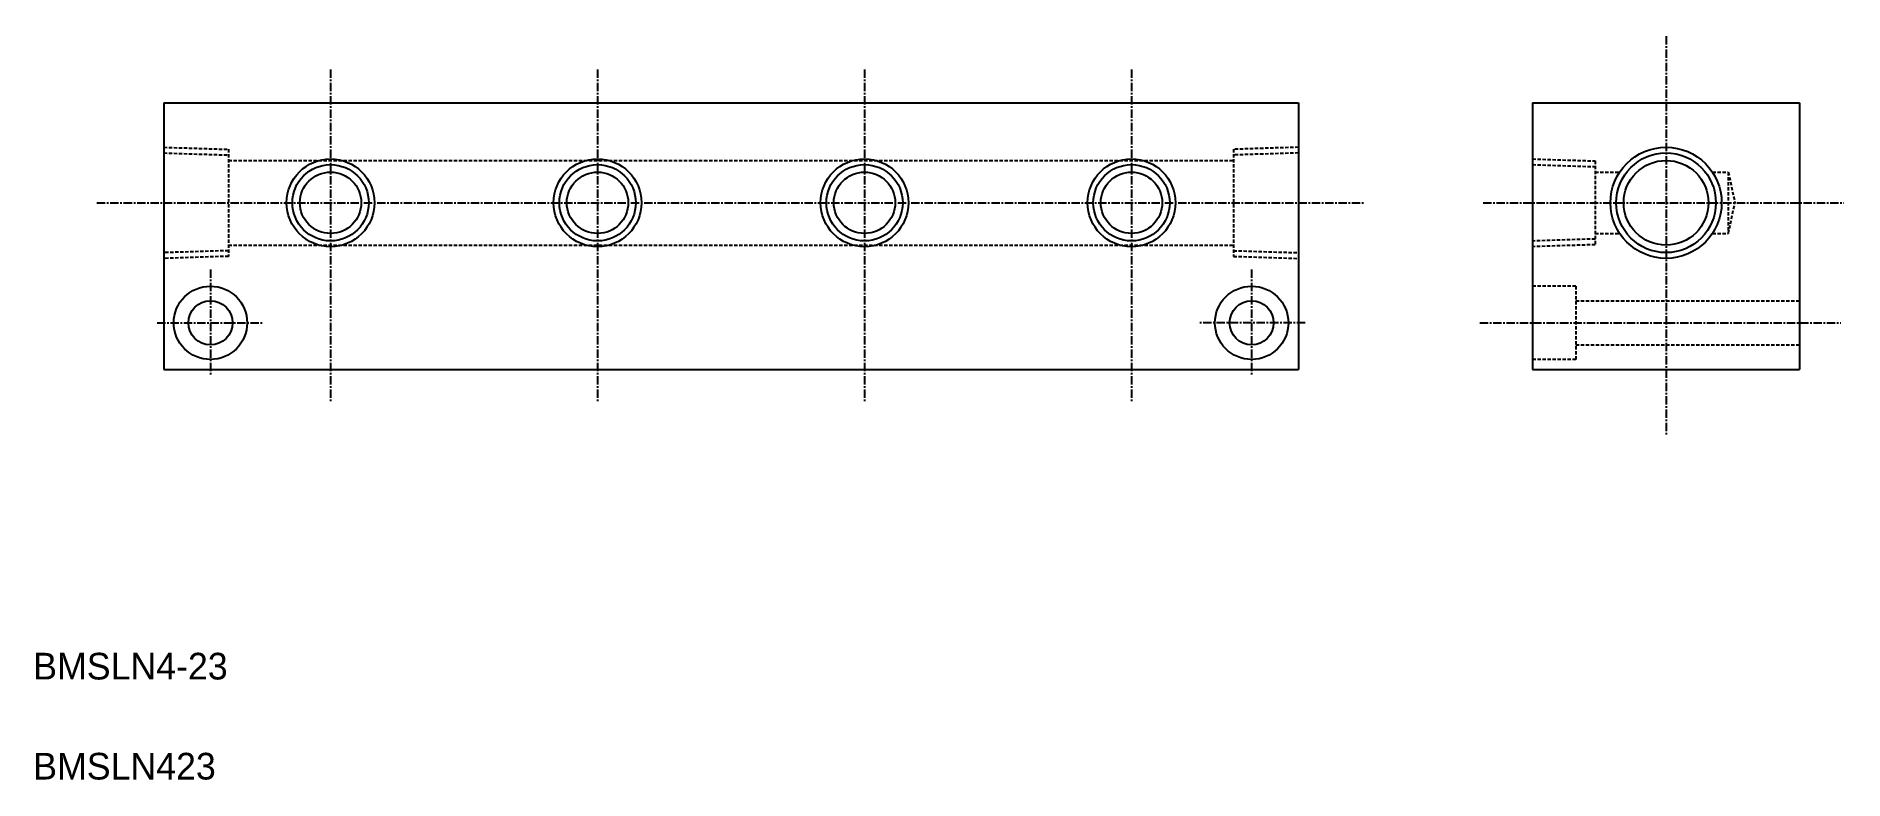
# Model space of a CAD drawing. Extents: x 677 to 948, y 142 to 253.
import ezdxf

# ---------------------------------------------------------------- set-up
doc = ezdxf.new("R2010")
doc.units = 0
doc.linetypes.add('CENTER', pattern=[2, 1.25, -0.25, 0.25, -0.25])
doc.linetypes.add('DASHED', pattern=[0.75, 0.5, -0.25])
doc.layers.get('0').update_dxf_attribs({"linetype": 'CONTINUOUS'})
doc.layers.add('CENTER', color=1, linetype='CENTER')

msp = doc.modelspace()

# ---------------------------------------------------------------- linework, layer by layer
at = {"color": 7, "linetype": 'CONTINUOUS'}
for p, q in [((695.95, 243.13), (865.95, 243.13)), ((695.95, 243.13), (695.95, 203.13)), ((865.95, 243.13), (865.95, 203.13)), ((901.04, 243.13), (901.04, 203.13)), ((901.04, 243.13), (941.04, 243.13)), ((941.04, 243.13), (941.04, 203.13)), ((695.95, 203.13), (865.95, 203.13)), ((901.04, 203.13), (941.04, 203.13))]:
    msp.add_line(p, q, dxfattribs=at)
at = {"color": 3, "linetype": 'DASHED'}
for p, q in [((695.95, 236.46), (705.65, 236.15)), ((705.65, 236.15), (705.65, 220.1)), ((865.95, 236.46), (856.25, 236.15)), ((856.25, 236.15), (856.25, 220.1)), ((695.95, 235.6), (705.65, 235.3)), ((705.65, 234.48), (856.25, 234.48)), ((865.95, 235.6), (856.25, 235.3)), ((901.04, 234.7), (910.44, 234.41)), ((901.04, 233.85), (910.44, 233.55)), ((910.44, 234.41), (910.44, 221.84)), ((910.44, 232.73), (914.09, 232.73)), ((927.98, 232.73), (930.37, 232.73)), ((930.37, 232.73), (931.37, 228.13)), ((930.37, 232.73), (930.37, 223.53)), ((930.37, 223.53), (931.37, 228.13)), ((910.44, 222.7), (901.04, 222.4)), ((910.44, 223.53), (914.09, 223.53)), ((927.98, 223.53), (930.37, 223.53)), ((705.65, 220.95), (695.95, 220.65)), ((705.65, 220.1), (695.95, 219.79)), ((705.65, 221.78), (856.25, 221.78)), ((856.25, 220.95), (865.95, 220.65)), ((856.25, 220.1), (865.95, 219.79)), ((910.44, 221.84), (901.04, 221.55)), ((907.54, 215.63), (901.04, 215.63)), ((907.54, 215.63), (907.54, 204.63)), ((907.54, 213.43), (941.04, 213.43)), ((907.54, 206.83), (941.04, 206.83)), ((907.54, 204.63), (901.04, 204.63))]:
    msp.add_line(p, q, dxfattribs=at)
at = {"color": 3, "linetype": 'CONTINUOUS'}
for centre, radius in [((921.04, 228.13), 8.33), ((720.95, 228.13), 6.58), ((760.95, 228.13), 6.58), ((800.95, 228.13), 6.58), ((840.95, 228.13), 6.58)]:
    msp.add_circle(centre, radius, dxfattribs=at)
at = {"color": 7, "linetype": 'CONTINUOUS'}
for centre, radius in [((720.95, 228.13), 5.72), ((760.95, 228.13), 5.72), ((800.95, 228.13), 5.72), ((840.95, 228.13), 5.72), ((921.04, 228.13), 7.47), ((921.04, 228.13), 6.35), ((720.95, 228.13), 4.6), ((760.95, 228.13), 4.6), ((800.95, 228.13), 4.6), ((840.95, 228.13), 4.6), ((702.95, 210.13), 5.5), ((858.95, 210.13), 5.5), ((702.95, 210.13), 3.3), ((858.95, 210.13), 3.3)]:
    msp.add_circle(centre, radius, dxfattribs=at)
at = {"layer": 'CENTER', "color": 1, "linetype": 'CENTER'}
for p, q in [((921.04, 253.13), (921.04, 193.13)), ((720.95, 248.13), (720.95, 198.13)), ((760.95, 248.13), (760.95, 198.13)), ((800.95, 248.13), (800.95, 198.13)), ((840.95, 248.13), (840.95, 198.13)), ((685.95, 228.13), (875.95, 228.13)), ((893.62, 228.13), (947.68, 228.13)), ((702.95, 218.13), (702.95, 202.13)), ((858.95, 218.13), (858.95, 202.13)), ((694.95, 210.13), (710.95, 210.13)), ((866.95, 210.13), (850.95, 210.13)), ((893.15, 210.13), (947.21, 210.13))]:
    msp.add_line(p, q, dxfattribs=at)

# ---------------------------------------------------------------- texts
at = {"color": 7, "linetype": 'CONTINUOUS'}
for s, p in [('BMSLN4-23', (676.4, 156.64)), ('BMSLN423', (676.4, 141.64))]:
    msp.add_text(s, height=4, dxfattribs=at).set_placement(p)

doc.saveas('drawing.dxf')
